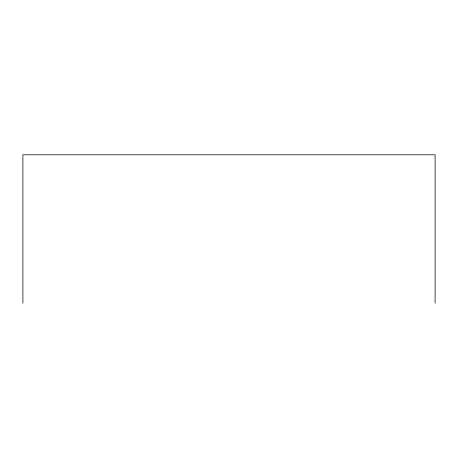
<?xml version="1.0" encoding="UTF-8"?>
<svg xmlns="http://www.w3.org/2000/svg" width="458" height="458" viewBox="0 0 458 458"><rect width="100%" height="100%" fill="white"/><g stroke="black" fill="none" stroke-linecap="round" stroke-linejoin="round"><path stroke-width="0.69" d="M435.1 303.202L435.1 154.798L22.9 154.798L22.9 303.202"/></g></svg>
